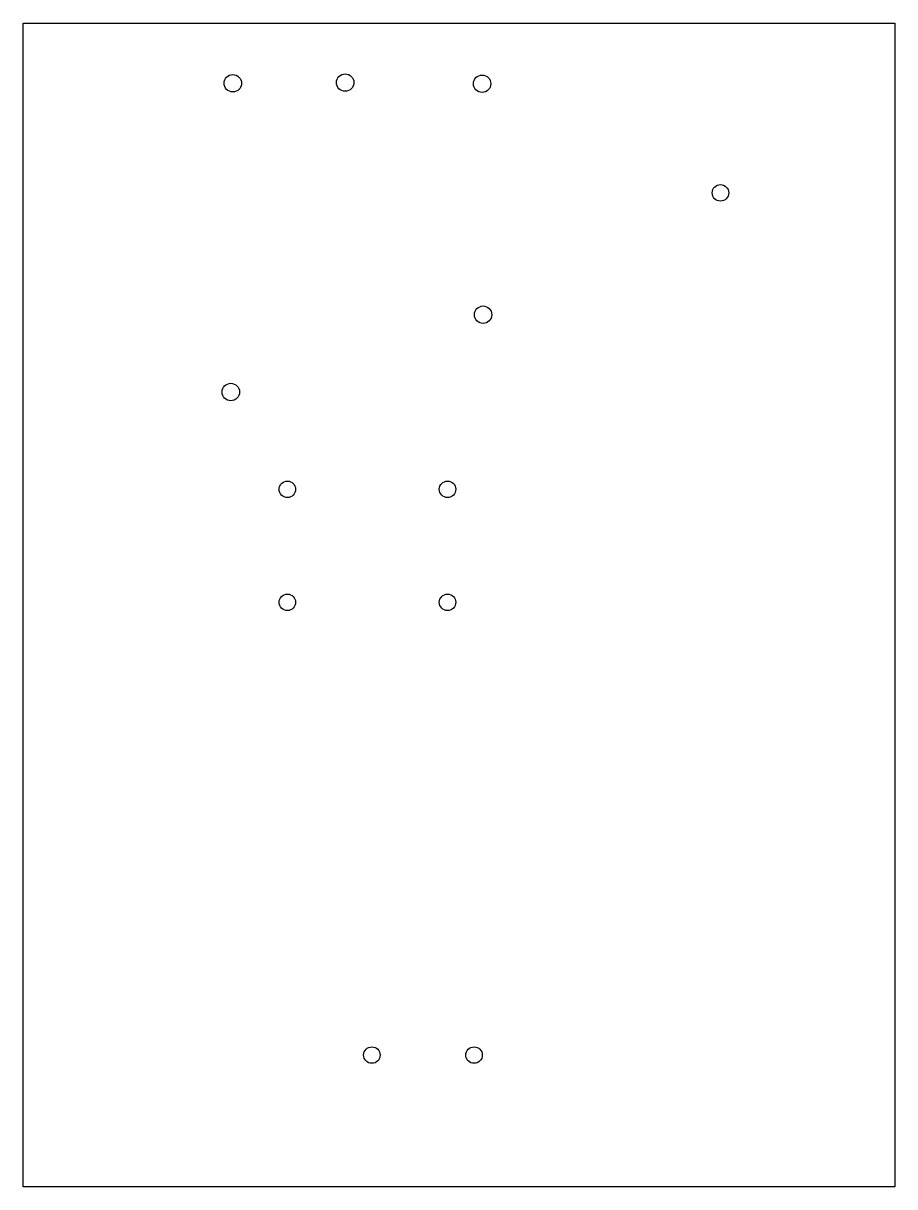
# Model space of a CAD drawing. Header units: millimetres. Extents: x -131 to 54, y -149 to 98.
import ezdxf

# ---------------------------------------------------------------- set-up
doc = ezdxf.new("R2010")
doc.units = ezdxf.units.MM
doc.layers.get('0').update_dxf_attribs({"linetype": 'CONTINUOUS'})

msp = doc.modelspace()

# ---------------------------------------------------------------- linework, layer by layer
msp.add_lwpolyline([(-131, 98), (54, 98), (54, -149), (-131, -149)], close=True)
for centre, radius in [((-86.52, 85.27), 1.85), ((-62.67, 85.41), 1.85), ((-33.59, 85.16), 1.85), ((17, 62), 1.75), ((-33.39, 36.13), 1.85), ((-86.94, 19.71), 1.85), ((-74.93, -0.93), 1.75), ((-40.93, -0.93), 1.75), ((-74.93, -24.93), 1.75), ((-40.93, -24.93), 1.75), ((-57, -121.05), 1.75), ((-35.3, -121.05), 1.75)]:
    msp.add_circle(centre, radius)

doc.saveas('drawing.dxf')
